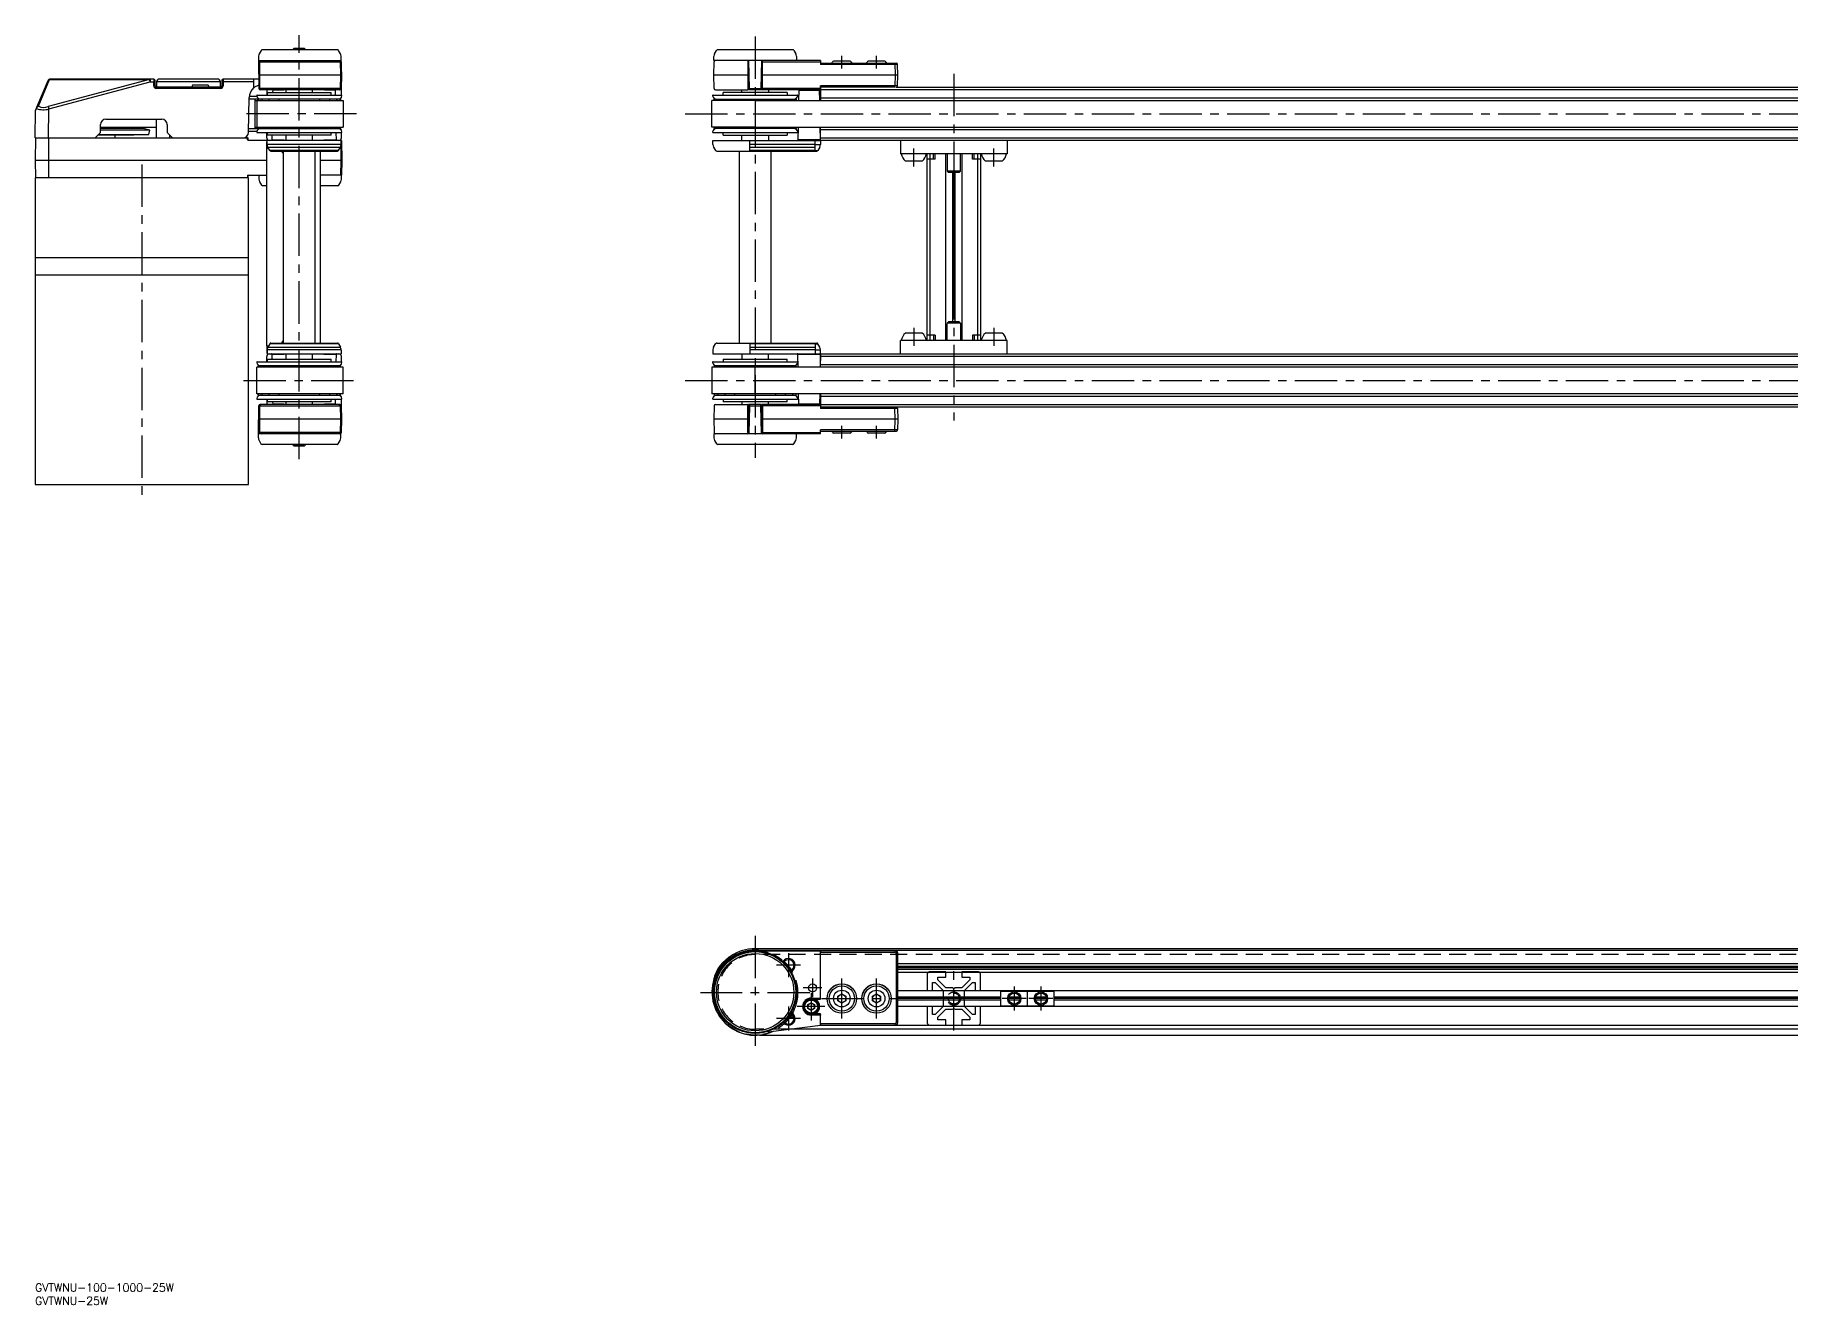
# Model space of a CAD drawing. Extents: x 0 to 1482, y -8 to 1057.
# Drawn here: x 0 to 658, y -8 to 468 of the extents above; entities that cross this region are included whole.
import ezdxf

# ---------------------------------------------------------------- set-up
doc = ezdxf.new("R2010")
doc.units = 0
doc.header["$LTSCALE"] = 0.5
for name, pattern in [('CENTER', [50.8, 31.75, -6.35, 6.35, -6.35]), ('DASHED', [19.05, 12.7, -6.35]), ('PHANTOM', [63.5, 31.75, -6.35, 6.35, -6.35, 6.35, -6.35])]:
    doc.linetypes.add(name, pattern=pattern)
for name, color, linetype in [('MSM_CENTER', 1, 'CENTER'), ('MSM_CONTINUOUS', 7, 'CONTINUOUS'), ('MSM_DASHED', 4, 'DASHED'), ('MSM_IMAGINARY', 6, 'PHANTOM'), ('MSM_NARROW', 5, 'CONTINUOUS'), ('MSM_PART_NUMBER', 7, 'CONTINUOUS')]:
    doc.layers.add(name, color=color, linetype=linetype)
doc.styles.get("Standard").update_dxf_attribs({"font": 'txt.shx', "height": 3, "bigfont": 'bigfont.shx'})

msp = doc.modelspace()

# ---------------------------------------------------------------- linework, layer by layer
at = {"layer": 'MSM_CENTER'}
for p, q in [((99.07, 309.13), (99.07, 468.13)), ((270, 467.63), (270, 309.63)), ((302.5, 455.63), (302.5, 460.38)), ((315.5, 455.63), (315.5, 460.38)), ((344.5, 453.63), (344.5, 323.63)), ((120.57, 438.63), (78.17, 438.63)), ((243.8, 438.63), (1296.2, 438.63)), ((329.5, 418.88), (329.5, 425.63)), ((359.5, 418.88), (359.5, 425.63)), ((40, 419.63), (40, 294.63)), ((329.5, 358.38), (329.5, 351.63)), ((359.5, 358.38), (359.5, 351.63)), ((78.17, 338.63), (120.57, 338.63)), ((243.8, 338.63), (1296.2, 338.63)), ((302.5, 316.88), (302.5, 321.63)), ((315.5, 316.88), (315.5, 321.63)), ((270, 130.37), (270, 87.88)), ((287, 119.37), (278, 119.37)), ((282.5, 123.87), (282.5, 114.87)), ((344.5, 94.87), (344.5, 118.87)), ((291.5, 114.37), (291.5, 107.37)), ((302.5, 99.34), (302.5, 114.4)), ((315.5, 99.34), (315.5, 114.4)), ((290.5, 109.07), (249.5, 109.07)), ((295, 110.87), (288, 110.87)), ((291, 109.07), (291, 98.67)), ((294.97, 106.87), (323.03, 106.87)), ((371.67, 106.87), (362.67, 106.87)), ((367.17, 111.37), (367.17, 102.37)), ((381.67, 106.87), (372.67, 106.87)), ((377.17, 111.37), (377.17, 102.37)), ((287, 99.37), (278, 99.37)), ((282.5, 103.87), (282.5, 94.87)), ((296.18, 103.87), (285.8, 103.87))]:
    msp.add_line(p, q, dxfattribs=at)
at = {"layer": 'MSM_CONTINUOUS'}
for p, q in [((84.78, 462.38), (84.06, 461.14)), ((113.33, 462.63), (85.21, 462.63)), ((97.07, 463.13), (96.57, 462.63)), ((101.07, 463.13), (97.07, 463.13)), ((101.57, 462.63), (101.07, 463.13)), ((114.47, 461.14), (113.76, 462.38)), ((254.79, 461.14), (255.51, 462.38)), ((284.06, 462.63), (255.94, 462.63)), ((284.49, 462.38), (285.21, 461.14)), ((83.8, 460.17), (83.77, 458.63)), ((83.77, 458.63), (83.95, 448.12)), ((83.77, 458.63), (114.77, 458.63)), ((84.05, 458.43), (84.1, 458.63)), ((84.25, 458.43), (84.05, 458.43)), ((84.2, 458.14), (84.11, 453.13)), ((84.7, 458.63), (84.2, 458.14)), ((84.25, 458.43), (84.2, 458.14)), ((84.2, 458.14), (114.54, 458.14)), ((84.25, 458.63), (84.25, 458.43)), ((114.54, 458.14), (114.04, 458.63)), ((114.49, 458.43), (114.49, 458.63)), ((114.69, 458.43), (114.49, 458.43)), ((114.49, 458.43), (114.54, 458.14)), ((114.63, 453.13), (114.54, 458.14)), ((114.59, 448.12), (114.77, 458.63)), ((114.64, 458.63), (114.69, 458.43)), ((114.77, 458.63), (114.74, 460.17)), ((114.82, 455.88), (114.87, 453.13)), ((114.87, 448.13), (114.87, 458.13)), ((254.5, 458.63), (254.53, 460.17)), ((294.48, 458.63), (254.5, 458.63)), ((254.5, 453.13), (254.59, 458.14)), ((267.26, 458.14), (267.26, 453.13)), ((267.26, 458.14), (267.5, 458.13)), ((267.5, 458.43), (267.68, 448.12)), ((267.5, 458.13), (267.5, 458.43)), ((267.5, 458.43), (267.67, 458.43)), ((267.5, 447.83), (267.5, 458.13)), ((267.5, 455.13), (267.56, 455.13)), ((267.86, 448.12), (267.67, 458.43)), ((272.33, 458.43), (272.14, 448.12)), ((272.31, 447.83), (272.5, 458.43)), ((272.33, 458.43), (272.5, 458.43)), ((272.44, 455.13), (272.5, 455.13)), ((272.5, 458.43), (272.5, 458.36)), ((272.5, 458.13), (272.5, 458.43)), ((272.5, 448.12), (272.5, 458.13)), ((272.7, 447.63), (272.7, 458.63)), ((272.7, 458.14), (294.49, 458.14)), ((285.47, 460.17), (285.5, 458.63)), ((294.48, 458.63), (294.51, 457.14)), ((294.5, 457.63), (322.98, 457.63)), ((323.43, 457.14), (294.51, 457.14)), ((305.62, 458.38), (299.38, 458.38)), ((318.63, 458.38), (312.37, 458.38)), ((322.42, 457.63), (322.5, 453.13)), ((323.5, 453.13), (323.43, 457.14)), ((4.74, 451.01), (0.56, 440.98)), ((1.25, 441.48), (5.43, 451.51)), ((42.9, 451.51), (4.95, 441.31)), ((5.19, 440.45), (43.13, 450.65)), ((5.43, 451.51), (42.9, 451.51)), ((44.46, 451.63), (5.67, 451.63)), ((43.13, 451.63), (43.13, 450.65)), ((43.13, 450.65), (44.96, 450.65)), ((44.46, 451.63), (44.46, 450.65)), ((44.49, 449.12), (44.46, 450.65)), ((44.99, 449.12), (44.49, 449.12)), ((44.99, 449.12), (44.96, 451.14)), ((69.51, 448.63), (45.49, 448.63)), ((45.49, 448.63), (45.49, 448.14)), ((69.51, 448.14), (45.49, 448.14)), ((45.54, 450.65), (45.5, 448.63)), ((69.46, 450.65), (45.54, 450.65)), ((68.46, 451.63), (46.54, 451.63)), ((58.99, 449.12), (59, 449.23)), ((59.2, 449.43), (64.8, 449.43)), ((65.01, 449.12), (65, 449.23)), ((69.5, 448.63), (69.46, 450.65)), ((69.51, 448.63), (69.51, 448.14)), ((70.04, 451.14), (70.01, 449.12)), ((70.51, 449.12), (70.01, 449.12)), ((81.98, 450.65), (70.04, 450.65)), ((70.54, 450.65), (70.51, 449.12)), ((83.89, 451.63), (70.54, 451.63)), ((70.54, 451.63), (70.54, 450.65)), ((82.02, 448.44), (81.97, 451.63)), ((83.93, 449.4), (82.02, 448.44)), ((114.63, 453.13), (84.11, 453.13)), ((84.11, 453.13), (84.2, 448.12)), ((84.12, 453.35), (84.12, 453.13)), ((114.54, 448.12), (84.2, 448.12)), ((84.2, 448.12), (84.7, 447.63)), ((114.54, 448.12), (114.04, 447.63)), ((114.54, 448.12), (114.63, 453.13)), ((114.87, 453.13), (114.77, 453.13)), ((114.87, 453.13), (114.78, 448.12)), ((254.59, 448.12), (254.5, 453.13)), ((267.5, 453.13), (254.5, 453.13)), ((267.26, 453.13), (267.26, 448.12)), ((267.26, 448.12), (267.5, 448.12)), ((267.5, 451.13), (267.63, 451.13)), ((267.68, 448.12), (272.32, 448.12)), ((267.69, 447.83), (267.68, 448.12)), ((272.37, 451.13), (272.5, 451.13)), ((323.5, 453.13), (272.5, 453.13)), ((272.5, 448.12), (272.5, 447.83)), ((294.49, 448.12), (272.7, 448.12)), ((294.48, 447.63), (294.51, 449.12)), ((322.43, 448.63), (294.5, 448.63)), ((294.5, 448.63), (294.5, 443.63)), ((323.43, 449.12), (294.51, 449.12)), ((322.5, 453.13), (322.43, 449.12)), ((322.43, 448.63), (322.43, 449.12)), ((322.71, 448.63), (1245.5, 448.63)), ((323.43, 449.12), (323.5, 453.13)), ((4.95, 441.31), (5.19, 440.45)), ((80.03, 431.59), (80.26, 444.72)), ((114.57, 444.13), (80.25, 444.13)), ((83.15, 445.13), (80.29, 445.13)), ((82.5, 433.13), (82.5, 444.13)), ((82.5, 443.63), (115.57, 443.63)), ((83.17, 443.63), (83.17, 433.63)), ((83.28, 445.63), (114.85, 445.63)), ((83.57, 443.63), (83.57, 444.13)), ((83.69, 444.13), (83.69, 443.63)), ((114.28, 447.63), (84.45, 447.63)), ((84.5, 444.13), (84.5, 444.13)), ((85.01, 444.13), (85.01, 443.63)), ((86.87, 447.63), (86.87, 445.63)), ((87.07, 446.63), (87.07, 445.63)), ((87.07, 446.63), (111.07, 446.63)), ((87.65, 444.13), (87.65, 443.63)), ((89.18, 446.63), (89.2, 447.43)), ((93.24, 447.43), (89.2, 447.43)), ((91.34, 444.13), (91.34, 443.63)), ((92.21, 447.43), (92.21, 447.63)), ((94.07, 447.63), (94.07, 446.63)), ((104.07, 446.63), (104.07, 447.63)), ((106.8, 443.63), (106.8, 444.13)), ((112.54, 447.43), (108.5, 447.43)), ((109.53, 447.63), (109.53, 447.43)), ((110.49, 443.63), (110.49, 444.13)), ((111.07, 445.63), (111.07, 446.63)), ((112.54, 447.43), (112.57, 445.63)), ((113.13, 443.63), (113.13, 444.13)), ((114.44, 443.63), (114.44, 444.13)), ((114.57, 444.13), (114.57, 443.63)), ((114.69, 444.63), (114.87, 444.63)), ((114.87, 445.63), (114.87, 447.63)), ((114.87, 444.63), (114.87, 444.88)), ((115.57, 443.63), (115.57, 433.63)), ((253.8, 433.63), (253.8, 443.63)), ((270, 443.63), (253.8, 443.63)), ((254.22, 445.63), (285.78, 445.63)), ((254.62, 443.63), (254.62, 444.13)), ((254.62, 444.13), (255.91, 444.13)), ((255.09, 447.63), (267.3, 447.63)), ((255.94, 443.63), (255.94, 444.13)), ((255.94, 444.13), (285.38, 444.13)), ((258, 445.63), (258, 446.63)), ((282, 446.63), (258, 446.63)), ((258.58, 443.63), (258.58, 444.13)), ((262.27, 443.63), (262.27, 444.13)), ((265, 446.63), (265, 447.63)), ((272.11, 447.63), (267.89, 447.63)), ((270, 443.63), (270, 433.63)), ((270, 443.63), (1286.2, 443.63)), ((294.48, 447.63), (272.7, 447.63)), ((275, 447.63), (275, 446.63)), ((277.73, 444.13), (277.73, 443.63)), ((281.42, 444.13), (281.42, 443.63)), ((282, 446.63), (282, 445.63)), ((284.06, 444.13), (284.06, 443.63)), ((285.38, 444.13), (285.38, 443.63)), ((286.33, 447.43), (286.26, 443.63)), ((286.33, 447.43), (294.17, 447.43)), ((294.24, 443.63), (294.17, 447.43)), ((1245.5, 447.63), (294.5, 447.63)), ((294.5, 444.63), (1245.5, 444.63)), ((0, 429.63), (0.18, 439.88)), ((0.56, 440.62), (0.18, 439.88)), ((0.18, 439.88), (0.26, 440.24)), ((0.56, 440.98), (0.26, 440.24)), ((0.56, 440.98), (0.56, 440.62)), ((5, 429.63), (5.19, 440.45)), ((24.5, 431.63), (24.5, 434.63)), ((26.5, 436.63), (47.5, 436.63)), ((45.33, 436.63), (45.45, 429.63)), ((49.5, 434.63), (49.5, 431.63)), ((0.15, 429.63), (0, 421.13)), ((0, 429.63), (79.65, 429.63)), ((5, 429.63), (5, 414.63)), ((22.5, 429.63), (24.5, 431.63)), ((37, 430.63), (23.5, 430.63)), ((23.78, 430.91), (42.59, 430.91)), ((24.5, 433.63), (45.38, 433.63)), ((40.5, 433.13), (24.5, 433.13)), ((43, 432.46), (24.5, 432.46)), ((30, 429.63), (30, 430.63)), ((32.73, 433.13), (32.73, 433.63)), ((36.42, 433.13), (36.42, 433.63)), ((37, 430.63), (37, 430.91)), ((39.06, 433.13), (39.06, 433.63)), ((40.38, 433.13), (40.38, 433.63)), ((43, 432.46), (40.5, 433.13)), ((42.59, 430.91), (43, 432.46)), ((49.5, 431.63), (51.5, 429.63)), ((50.55, 429.63), (50.57, 430.56)), ((79.65, 428.83), (79.65, 429.63)), ((80, 428.63), (79.65, 428.83)), ((79.65, 428.83), (79.85, 428.83)), ((79.85, 428.83), (79.85, 429.43)), ((79.85, 428.83), (80.05, 428.63)), ((114.87, 428.63), (80, 428.63)), ((80.04, 432.13), (83.15, 432.13)), ((80.06, 433.13), (114.57, 433.13)), ((82.5, 433.63), (115.57, 433.63)), ((83.28, 431.63), (114.85, 431.63)), ((83.57, 433.13), (83.57, 433.63)), ((83.69, 433.63), (83.69, 433.13)), ((84.5, 433.13), (84.5, 433.13)), ((85.01, 433.63), (85.01, 433.13)), ((86.87, 429.63), (86.87, 431.63)), ((86.87, 425.63), (86.91, 428.14)), ((87, 427.08), (86.97, 428.63)), ((87.07, 431.63), (87.07, 430.63)), ((111.07, 430.63), (87.07, 430.63)), ((87.65, 433.63), (87.65, 433.13)), ((88.87, 428.83), (88.9, 430.63)), ((88.87, 428.83), (93.44, 428.83)), ((89.37, 428.63), (89.37, 428.83)), ((91.34, 433.63), (91.34, 433.13)), ((92.21, 428.63), (92.21, 428.83)), ((94.07, 430.63), (94.07, 428.63)), ((104.07, 428.63), (104.07, 430.63)), ((106.8, 433.13), (106.8, 433.63)), ((108.29, 428.83), (112.87, 428.83)), ((109.53, 428.63), (109.53, 428.83)), ((110.49, 433.13), (110.49, 433.63)), ((111.07, 430.63), (111.07, 431.63)), ((112.37, 428.63), (112.37, 428.83)), ((112.82, 431.63), (112.87, 428.83)), ((113.13, 433.13), (113.13, 433.63)), ((114.44, 433.13), (114.44, 433.63)), ((114.57, 433.63), (114.57, 433.13)), ((114.62, 428.63), (114.62, 428.63)), ((114.87, 432.63), (114.69, 432.63)), ((114.74, 427.08), (114.77, 428.63)), ((114.87, 432.38), (114.87, 432.63)), ((114.87, 429.63), (114.87, 431.63)), ((114.87, 428.63), (115, 421.13)), ((270, 433.63), (253.8, 433.63)), ((254.13, 427.07), (254.1, 428.63)), ((254.1, 428.63), (294.5, 428.63)), ((254.22, 431.63), (285.78, 431.63)), ((254.62, 433.13), (254.62, 433.63)), ((255.91, 433.13), (254.62, 433.13)), ((255.94, 433.13), (255.94, 433.63)), ((262.23, 433.13), (255.94, 433.13)), ((258, 430.63), (258, 431.63)), ((258, 430.63), (282, 430.63)), ((258.58, 433.13), (258.58, 433.63)), ((262.27, 433.13), (262.27, 433.63)), ((285.38, 433.13), (262.27, 433.13)), ((265, 428.63), (265, 430.63)), ((268, 424.63), (268, 428.63)), ((270, 433.63), (1286.2, 433.63)), ((275, 430.63), (275, 428.63)), ((277.73, 433.63), (277.73, 433.13)), ((281.42, 433.63), (281.42, 433.13)), ((282, 431.63), (282, 430.63)), ((284.06, 433.63), (284.06, 433.13)), ((285.38, 433.63), (285.38, 433.13)), ((286.09, 433.63), (286, 428.83)), ((294.5, 428.83), (286, 428.83)), ((286.5, 428.63), (286.5, 428.83)), ((292.47, 427.08), (292.5, 428.63)), ((294, 428.83), (294, 428.63)), ((294.5, 428.83), (294.41, 433.63)), ((294.5, 428.63), (294.47, 427.08)), ((294.5, 428.63), (294.5, 433.63)), ((1245.5, 432.63), (294.5, 432.63)), ((294.5, 429.63), (1245.5, 429.63)), ((1245.5, 428.63), (294.5, 428.63)), ((294.5, 428.63), (294.5, 428.63)), ((294.5, 428.63), (294.5, 428.63)), ((324.5, 428.63), (324.5, 423.63)), ((364.5, 428.63), (364.5, 423.63)), ((86.87, 351.63), (86.87, 425.63)), ((87.54, 425.63), (86.87, 425.63)), ((114.74, 427.08), (87, 427.08)), ((87.97, 424.88), (87.26, 426.11)), ((87.26, 426.11), (114.47, 426.11)), ((113.76, 424.88), (87.97, 424.88)), ((88.41, 424.63), (113.33, 424.63)), ((93.07, 424.63), (93.07, 352.63)), ((105.07, 352.63), (105.07, 424.63)), ((106.87, 424.63), (106.87, 352.63)), ((113.76, 424.88), (114.47, 426.11)), ((114.9, 415.63), (114.72, 426.14)), ((254.4, 426.11), (255.11, 424.87)), ((255.59, 424.63), (293.06, 424.63)), ((264, 424.63), (264, 352.63)), ((292.47, 427.08), (268, 427.08)), ((268, 426.11), (292.46, 426.11)), ((292.46, 424.88), (268, 424.88)), ((276, 352.63), (276, 424.63)), ((292.46, 426.11), (292.47, 427.08)), ((292.46, 424.63), (292.46, 426.11)), ((292.46, 424.88), (293.4, 424.87)), ((292.47, 427.08), (294.47, 427.08)), ((293.41, 424.78), (293.43, 424.84)), ((294.21, 426.11), (293.49, 424.88)), ((364.5, 423.63), (324.5, 423.63)), ((334.5, 353.63), (334.5, 423.63)), ((335.5, 423.63), (335.5, 353.63)), ((341.5, 353.63), (341.5, 423.63)), ((347.5, 423.63), (347.5, 353.63)), ((353.5, 353.63), (353.5, 423.63)), ((354.5, 423.63), (354.5, 353.63)), ((86.87, 421.13), (0, 421.13)), ((0, 421.13), (0.11, 414.63)), ((79.69, 415.43), (79.65, 414.63)), ((79.69, 415.43), (80.03, 415.63)), ((79.89, 415.44), (79.69, 415.43)), ((79.86, 414.82), (79.89, 415.44)), ((80.09, 415.63), (79.89, 415.44)), ((80.03, 415.63), (86.87, 415.63)), ((83.9, 415.63), (83.93, 414.08)), ((115, 421.13), (106.87, 421.13)), ((114.9, 415.63), (106.87, 415.63)), ((114.66, 415.63), (114.76, 421.13)), ((114.87, 414.08), (114.9, 415.63)), ((115, 421.13), (114.9, 415.63)), ((332.63, 420.88), (326.38, 420.88)), ((343.98, 416.63), (343.98, 360.63)), ((344.5, 361.63), (344.5, 415.63)), ((345.02, 360.63), (345.02, 416.63)), ((362.63, 420.88), (356.38, 420.88)), ((0, 414.63), (0, 299.63)), ((80, 414.63), (0, 414.63)), ((80, 299.63), (80, 414.63)), ((84.19, 413.12), (84.91, 411.88)), ((86.87, 411.63), (85.34, 411.63)), ((113.46, 411.63), (106.87, 411.63)), ((113.89, 411.88), (114.61, 413.12)), ((80, 384.63), (0, 384.63)), ((80, 378.13), (0, 378.13)), ((332.63, 356.38), (326.38, 356.38)), ((362.63, 356.38), (356.38, 356.38)), ((86.87, 351.63), (86.91, 349.12)), ((86.87, 351.63), (87.54, 351.63)), ((87, 350.18), (86.97, 348.63)), ((114.74, 350.18), (87, 350.18)), ((87.97, 352.38), (87.26, 351.15)), ((87.26, 351.15), (114.47, 351.15)), ((113.76, 352.38), (87.97, 352.38)), ((88.41, 352.63), (113.33, 352.63)), ((113.76, 352.38), (114.47, 351.15)), ((114.74, 350.18), (114.77, 348.63)), ((254.13, 350.19), (254.1, 348.63)), ((254.4, 351.15), (255.11, 352.39)), ((255.59, 352.63), (293.06, 352.63)), ((268, 352.63), (268, 348.63)), ((292.46, 352.38), (268, 352.38)), ((268, 351.15), (292.46, 351.15)), ((292.47, 350.18), (268, 350.18)), ((292.46, 352.63), (292.46, 351.15)), ((292.46, 352.38), (293.4, 352.39)), ((292.46, 351.15), (292.47, 350.18)), ((292.47, 350.18), (292.5, 348.63)), ((292.47, 350.18), (294.47, 350.18)), ((293.41, 352.48), (293.43, 352.42)), ((294.21, 351.15), (293.49, 352.38)), ((294.5, 348.63), (294.47, 350.18)), ((364.5, 353.63), (324.5, 353.63)), ((324.5, 348.63), (324.5, 353.63)), ((364.5, 348.63), (364.5, 353.63)), ((83.17, 333.63), (83.17, 343.63)), ((115.57, 343.63), (83.17, 343.63)), ((83.28, 345.63), (114.85, 345.63)), ((83.57, 344.13), (83.57, 343.63)), ((114.57, 344.13), (83.57, 344.13)), ((83.69, 344.13), (83.69, 343.63)), ((85.01, 344.13), (85.01, 343.63)), ((86.87, 345.63), (86.87, 347.63)), ((86.97, 348.63), (114.77, 348.63)), ((87.07, 346.63), (87.07, 345.63)), ((87.07, 346.63), (111.07, 346.63)), ((87.65, 344.13), (87.65, 343.63)), ((93.44, 348.43), (88.87, 348.43)), ((88.9, 346.63), (88.87, 348.43)), ((89.37, 348.63), (89.37, 348.43)), ((91.34, 344.13), (91.34, 343.63)), ((92.21, 348.63), (92.21, 348.43)), ((94.07, 348.63), (94.07, 346.63)), ((104.07, 346.63), (104.07, 348.63)), ((106.8, 343.63), (106.8, 344.13)), ((112.87, 348.43), (108.29, 348.43)), ((109.53, 348.63), (109.53, 348.43)), ((110.49, 343.63), (110.49, 344.13)), ((111.07, 345.63), (111.07, 346.63)), ((112.37, 348.63), (112.37, 348.43)), ((112.87, 348.43), (112.82, 345.63)), ((113.13, 343.63), (113.13, 344.13)), ((114.44, 343.63), (114.44, 344.13)), ((114.57, 343.63), (114.57, 344.13)), ((114.69, 344.63), (114.87, 344.63)), ((114.87, 345.63), (114.87, 347.63)), ((114.87, 344.63), (114.87, 344.88)), ((115.57, 333.63), (115.57, 343.63)), ((253.8, 343.63), (253.8, 333.63)), ((1286.2, 343.63), (253.8, 343.63)), ((254.1, 348.63), (294.5, 348.63)), ((254.22, 345.63), (285.78, 345.63)), ((254.62, 344.13), (254.62, 343.63)), ((255.91, 344.13), (254.62, 344.13)), ((255.94, 344.13), (255.94, 343.63)), ((262.23, 344.13), (255.94, 344.13)), ((258, 346.63), (258, 345.63)), ((258, 346.63), (282, 346.63)), ((258.58, 344.13), (258.58, 343.63)), ((262.27, 344.13), (262.27, 343.63)), ((285.38, 344.13), (262.27, 344.13)), ((265, 348.63), (265, 346.63)), ((270, 333.63), (270, 343.63)), ((275, 346.63), (275, 348.63)), ((277.73, 343.63), (277.73, 344.13)), ((281.42, 343.63), (281.42, 344.13)), ((282, 345.63), (282, 346.63)), ((284.06, 343.63), (284.06, 344.13)), ((285.38, 343.63), (285.38, 344.13)), ((294.5, 348.43), (286, 348.43)), ((286.09, 343.63), (286, 348.43)), ((286.5, 348.63), (286.5, 348.43)), ((294, 348.43), (294, 348.63)), ((294.5, 348.43), (294.41, 343.63)), ((294.5, 348.63), (294.5, 348.62)), ((294.5, 348.63), (294.5, 348.62)), ((294.5, 348.63), (1245.5, 348.63)), ((294.5, 343.63), (294.5, 348.63)), ((1245.5, 347.63), (294.5, 347.63)), ((294.5, 344.63), (1245.5, 344.63)), ((115.57, 333.63), (83.17, 333.63)), ((83.28, 331.63), (114.85, 331.63)), ((83.57, 333.63), (83.57, 333.13)), ((83.57, 333.13), (114.57, 333.13)), ((83.69, 333.63), (83.69, 333.13)), ((114.28, 329.63), (84.35, 329.63)), ((85.01, 333.63), (85.01, 333.13)), ((86.87, 331.63), (86.87, 329.63)), ((87.07, 331.63), (87.07, 330.63)), ((111.07, 330.63), (87.07, 330.63)), ((87.65, 333.63), (87.65, 333.13)), ((89.2, 329.83), (89.18, 330.63)), ((89.2, 329.83), (93.24, 329.83)), ((91.34, 333.63), (91.34, 333.13)), ((92.21, 329.63), (92.21, 329.83)), ((94.07, 330.63), (94.07, 329.63)), ((104.07, 329.63), (104.07, 330.63)), ((106.8, 333.13), (106.8, 333.63)), ((108.5, 329.83), (112.54, 329.83)), ((109.53, 329.83), (109.53, 329.63)), ((110.49, 333.13), (110.49, 333.63)), ((111.07, 330.63), (111.07, 331.63)), ((112.57, 331.63), (112.54, 329.83)), ((113.13, 333.13), (113.13, 333.63)), ((114.44, 333.13), (114.44, 333.63)), ((114.57, 333.13), (114.57, 333.63)), ((114.87, 332.63), (114.69, 332.63)), ((114.87, 332.38), (114.87, 332.63)), ((114.87, 329.63), (114.87, 331.63)), ((1286.2, 333.63), (253.8, 333.63)), ((254.22, 331.63), (285.78, 331.63)), ((254.62, 333.63), (254.62, 333.13)), ((254.62, 333.13), (255.91, 333.13)), ((255.09, 329.63), (267.3, 329.63)), ((255.94, 333.63), (255.94, 333.13)), ((255.94, 333.13), (285.38, 333.13)), ((258, 331.63), (258, 330.63)), ((282, 330.63), (258, 330.63)), ((258.58, 333.63), (258.58, 333.13)), ((262.27, 333.63), (262.27, 333.13)), ((265, 330.63), (265, 329.63)), ((267.5, 329.43), (267.5, 319.12)), ((267.69, 329.43), (267.68, 329.14)), ((272.11, 329.63), (267.89, 329.63)), ((272.31, 329.43), (272.5, 318.83)), ((272.5, 329.13), (272.5, 329.43)), ((272.7, 329.63), (272.7, 318.63)), ((294.48, 329.63), (272.7, 329.63)), ((275, 329.63), (275, 330.63)), ((277.73, 333.13), (277.73, 333.63)), ((281.42, 333.13), (281.42, 333.63)), ((282, 330.63), (282, 331.63)), ((284.06, 333.13), (284.06, 333.63)), ((285.38, 333.13), (285.38, 333.63)), ((286.33, 329.83), (286.26, 333.63)), ((286.33, 329.83), (294.17, 329.83)), ((294.24, 333.63), (294.17, 329.83)), ((294.48, 329.63), (294.51, 328.14)), ((294.5, 333.63), (294.5, 328.63)), ((1245.5, 332.63), (294.5, 332.63)), ((294.5, 329.63), (1245.5, 329.63)), ((83.85, 329.14), (83.67, 318.63)), ((83.75, 318.83), (83.9, 329.14)), ((84.1, 329.14), (83.9, 329.14)), ((84.1, 329.14), (83.95, 318.83)), ((84.2, 329.14), (84.11, 324.13)), ((114.63, 324.13), (84.11, 324.13)), ((84.11, 324.13), (84.2, 319.12)), ((84.12, 324.13), (84.21, 329.14)), ((84.21, 319.12), (84.12, 324.13)), ((84.2, 329.14), (114.54, 329.14)), ((114.53, 329.14), (114.62, 324.13)), ((114.63, 324.13), (114.54, 329.14)), ((114.54, 319.12), (114.63, 324.13)), ((114.78, 329.14), (114.58, 329.13)), ((114.58, 329.13), (114.67, 324.13)), ((114.67, 324.13), (114.58, 319.12)), ((114.87, 324.13), (114.67, 324.13)), ((114.78, 329.14), (114.87, 324.13)), ((114.87, 324.13), (114.78, 319.12)), ((114.87, 319.13), (114.87, 329.13)), ((254.59, 329.14), (254.5, 324.13)), ((254.5, 324.13), (254.59, 319.12)), ((267.5, 324.13), (254.5, 324.13)), ((267.26, 324.13), (267.26, 329.14)), ((267.26, 329.14), (267.5, 329.13)), ((267.26, 319.12), (267.26, 324.13)), ((267.5, 318.83), (267.68, 329.14)), ((267.5, 326.13), (267.63, 326.13)), ((267.86, 329.14), (267.67, 318.83)), ((267.68, 329.14), (272.32, 329.14)), ((272.33, 318.83), (272.14, 329.14)), ((272.37, 326.13), (272.5, 326.13)), ((272.5, 329.13), (272.5, 319.12)), ((323.5, 324.13), (272.5, 324.13)), ((294.49, 329.14), (272.7, 329.14)), ((1245.5, 328.63), (294.5, 328.63)), ((323.43, 328.14), (294.51, 328.14)), ((322.42, 319.63), (322.5, 324.13)), ((322.43, 328.63), (322.43, 328.14)), ((322.5, 324.13), (322.43, 328.14)), ((323.43, 328.14), (323.5, 324.13)), ((323.5, 324.13), (323.43, 320.12)), ((83.67, 318.63), (83.7, 317.08)), ((114.57, 318.63), (83.67, 318.63)), ((83.95, 318.83), (83.75, 318.83)), ((83.95, 318.83), (83.95, 318.63)), ((83.96, 316.12), (84.68, 314.88)), ((114.54, 319.12), (84.2, 319.12)), ((113.66, 314.88), (114.37, 316.12)), ((114.78, 319.12), (114.54, 319.12)), ((114.67, 318.77), (114.62, 321.38)), ((114.64, 317.08), (114.67, 318.63)), ((114.67, 318.63), (114.67, 318.7)), ((254.5, 318.63), (254.53, 317.08)), ((294.48, 318.63), (254.5, 318.63)), ((254.79, 316.12), (255.51, 314.88)), ((267.26, 319.12), (267.5, 319.12)), ((267.5, 322.13), (267.56, 322.13)), ((267.5, 319.12), (267.5, 318.83)), ((267.5, 318.83), (267.67, 318.83)), ((272.33, 318.83), (272.5, 318.83)), ((272.44, 322.13), (272.5, 322.13)), ((272.5, 319.12), (272.5, 318.83)), ((272.5, 318.83), (272.5, 318.9)), ((272.7, 319.12), (294.49, 319.12)), ((284.49, 314.88), (285.21, 316.12)), ((285.47, 317.08), (285.5, 318.63)), ((294.48, 318.63), (294.51, 320.12)), ((294.5, 319.63), (322.98, 319.63)), ((323.43, 320.12), (294.51, 320.12)), ((305.62, 318.88), (299.38, 318.88)), ((318.63, 318.88), (312.37, 318.88)), ((113.23, 314.63), (85.11, 314.63)), ((96.57, 314.63), (97.07, 314.13)), ((96.57, 314.63), (100.81, 314.63)), ((97.07, 314.13), (101.07, 314.13)), ((101.07, 314.13), (101.57, 314.63)), ((284.06, 314.63), (255.94, 314.63)), ((0, 299.63), (80, 299.63)), ((1270, 125.57), (270, 125.57)), ((267.26, 124.54), (267.26, 124.63)), ((267.26, 124.54), (267.27, 124.53)), ((272.5, 124.58), (272.5, 124.57)), ((272.7, 124.87), (272.7, 124.78)), ((1217.5, 124.87), (272.7, 124.87)), ((272.7, 124.78), (294.49, 124.78)), ((294.49, 124.78), (294.48, 124.28)), ((294.48, 107.07), (294.48, 124.28)), ((294.49, 124.78), (294.51, 124.8)), ((294.5, 124.3), (294.51, 124.8)), ((294.5, 106.66), (294.5, 124.3)), ((294.5, 124.3), (322.43, 124.3)), ((322.43, 124.8), (294.51, 124.8)), ((322.43, 124.8), (322.5, 124.87)), ((322.43, 124.8), (322.43, 124.3)), ((322.93, 123.8), (322.93, 97.94)), ((322.93, 123.8), (323.43, 123.8)), ((323.5, 123.87), (323.43, 123.8)), ((323.43, 97.94), (323.43, 123.8)), ((323.5, 97.87), (323.5, 123.87)), ((323.5, 120.07), (1216.5, 120.07)), ((1144.57, 118.89), (323.5, 118.89)), ((1144.27, 118.37), (323.5, 118.37)), ((323.5, 117.85), (1144.57, 117.85)), ((1216.5, 116.67), (323.5, 116.67)), ((291, 107.07), (294.48, 107.07)), ((291, 106.85), (291, 107.07)), ((291, 106.87), (294.49, 106.87)), ((292.53, 106.86), (291, 106.85)), ((292.53, 106.66), (291.74, 106.75)), ((292.53, 106.86), (294.5, 106.86)), ((292.53, 106.86), (292.53, 106.66)), ((292.53, 106.66), (294.5, 106.66)), ((294.48, 107.07), (294.49, 106.87)), ((294.5, 106.86), (294.49, 106.87)), ((294.5, 106.86), (294.5, 106.66)), ((301, 107.74), (302.5, 108.6)), ((301, 106), (301, 107.74)), ((302.5, 105.14), (301, 106)), ((302.5, 108.6), (304, 107.74)), ((304, 106), (302.5, 105.14)), ((304, 107.74), (304, 106)), ((314, 107.74), (315.5, 108.6)), ((314, 106), (314, 107.74)), ((315.5, 105.14), (314, 106)), ((315.5, 108.6), (317, 107.74)), ((317, 106), (315.5, 105.14)), ((317, 107.74), (317, 106)), ((323.5, 109.87), (1216.5, 109.87)), ((362.17, 107.39), (323.5, 107.39)), ((362.17, 106.87), (323.5, 106.87)), ((323.5, 106.35), (362.17, 106.35)), ((362.17, 103.87), (362.17, 109.87)), ((382.17, 109.77), (362.17, 109.77)), ((382.17, 109.57), (362.17, 109.57)), ((369.24, 106.87), (365.1, 106.87)), ((369.17, 107.39), (365.17, 107.39)), ((365.17, 106.35), (369.17, 106.35)), ((372.17, 103.87), (372.17, 109.87)), ((379.24, 106.87), (375.1, 106.87)), ((379.17, 107.39), (375.17, 107.39)), ((375.17, 106.35), (379.17, 106.35)), ((382.17, 103.87), (382.17, 109.87)), ((1151.94, 107.39), (382.17, 107.39)), ((1151.94, 106.87), (382.17, 106.87)), ((382.17, 106.35), (1151.94, 106.35)), ((284.51, 99.87), (283.07, 99.87)), ((283.07, 99.86), (284.51, 99.86)), ((289.75, 104.59), (291, 105.31)), ((289.75, 103.15), (289.75, 104.59)), ((291, 102.43), (289.75, 103.15)), ((291, 105.31), (292.25, 104.59)), ((292.25, 103.15), (291, 102.43)), ((291, 100.67), (291, 100.89)), ((291, 100.89), (292.53, 100.88)), ((291, 100.89), (291, 100.89)), ((294.49, 100.87), (291, 100.87)), ((294.48, 100.67), (291, 100.67)), ((291.74, 100.98), (292.53, 101.08)), ((292.25, 104.59), (292.25, 103.15)), ((294.5, 101.08), (292.53, 101.08)), ((292.53, 101.08), (292.53, 100.88)), ((294.5, 100.88), (292.53, 100.88)), ((294.49, 100.87), (294.48, 100.67)), ((294.48, 97.46), (294.48, 100.67)), ((294.49, 100.87), (294.5, 100.88)), ((294.5, 97.44), (294.5, 101.08)), ((294.5, 100.88), (294.5, 101.08)), ((1216.5, 103.87), (323.5, 103.87)), ((362.17, 104.17), (382.17, 104.17)), ((362.17, 103.97), (382.17, 103.97)), ((271.64, 93.17), (1268.36, 93.17)), ((274.92, 94.37), (294.5, 96.87)), ((1261.77, 95.37), (282.74, 95.37)), ((294.49, 96.96), (294.48, 97.46)), ((294.51, 96.94), (294.49, 96.96)), ((322.43, 97.44), (294.5, 97.44)), ((294.5, 97.44), (294.51, 96.94)), ((294.5, 96.94), (294.5, 96.87)), ((294.5, 96.94), (322.43, 96.94)), ((294.51, 96.94), (294.5, 96.94)), ((294.5, 96.87), (1217.5, 96.87)), ((322.43, 97.44), (322.43, 96.94)), ((322.5, 96.87), (322.43, 96.94)), ((322.93, 97.94), (323.43, 97.94)), ((323.43, 97.94), (323.5, 97.87))]:
    msp.add_line(p, q, dxfattribs=at)
for centre, radius in [((270, 109.27), 15.5), ((270, 109.27), 15.47), ((270, 109.27), 15.21), ((270, 109.27), 14.49), ((291.5, 110.87), 1.5), ((302.5, 106.87), 5.53), ((302.5, 106.87), 5.5), ((315.5, 106.87), 5.53), ((315.5, 106.87), 5.5), ((291, 103.87), 2.93), ((291, 103.87), 2.75), ((291, 103.87), 2.45), ((302.5, 106.87), 4.75), ((302.5, 106.87), 3.12), ((302.5, 106.87), 1.5), ((315.5, 106.87), 4.75), ((315.5, 106.87), 3.12), ((315.5, 106.87), 1.5), ((367.17, 106.87), 2.07), ((377.17, 106.87), 2.07), ((291, 103.87), 1.25)]:
    msp.add_circle(centre, radius, dxfattribs=at)
for centre, radius, start, end in [((85.8, 460.14), 2, 150, 179), ((85.21, 462.13), 0.5, 90, 150), ((113.33, 462.13), 0.5, 30, 90), ((112.74, 460.14), 2, 1, 30), ((256.53, 460.14), 2, 150, 179), ((255.94, 462.13), 0.5, 90, 150), ((284.06, 462.13), 0.5, 30, 90), ((283.47, 460.14), 2, 1, 30), ((255.09, 458.13), 0.5, 90, 179), ((268.99, 458.26), 1.73, 167.66012, 184.07503), ((267.28, 458.13), 0.498, 37.17928, 87.30317), ((267.3, 458.43), 0.199, 0.92764, 89.28106), ((272.73, 458.12), 0.513, 97.2136, 142.45874), ((272.7, 458.43), 0.2, 89.99537, 179.00333), ((272.65, 455.27), 2.86, 88.99804, 92.99955), ((302.41, 454.73), 4.75, 129.77311, 142.36066), ((302.59, 454.73), 4.75, 37.63934, 50.22689), ((315.41, 454.73), 4.75, 129.77311, 142.36066), ((315.59, 454.73), 4.75, 37.63934, 50.22689), ((322.93, 457.13), 0.497, 0.42649, 84.94611), ((5.67, 450.63), 1, 90, 157.38014), ((5.52, 450.67), 0.849, 95.88362, 155.90233), ((5.68, 451.3), 0.328, 92.93541, 140.19324), ((43.15, 451.3), 0.328, 92.9343, 140.19508), ((-65.77, 421.48), 112.74, 14.99097, 15.4465), ((44.46, 451.13), 0.5, 1.00065, 89.99935), ((45.49, 449.14), 1, 181.00013, 269.99988), ((45.49, 449.13), 0.5, 181.00829, 269.99129), ((46.54, 450.63), 1, 90, 179), ((58.49, 449.13), 0.5, 270, 359), ((59.2, 449.23), 0.2, 90, 179), ((64.8, 449.23), 0.2, 1, 90), ((65.51, 449.13), 0.5, 181, 270), ((68.46, 450.63), 1, 1, 90), ((69.51, 449.13), 0.5, 270.00894, 358.99149), ((69.51, 449.14), 1, 270.00033, 358.99987), ((70.54, 451.13), 0.5, 90.00108, 178.99935), ((85.26, 444.63), 5, 130.40615, 179), ((84.45, 448.13), 0.5, 181, 270), ((114.09, 448.13), 0.5, 270, 359), ((114.28, 448.13), 0.5, 270, 359), ((113.87, 447.63), 1, 0, 24.96789), ((114.37, 449.13), 0.5, 328.34224, 0), ((114.37, 448.13), 0.5, 335.70481, 0), ((255.09, 448.13), 0.5, 181, 270), ((268.99, 448), 1.72, 175.92371, 192.34119), ((267.3, 447.83), 0.2, 270.00419, 359.99475), ((267.89, 447.83), 0.2, 181.01315, 269.98814), ((270.04, 448.02), 2.18, 177.38462, 190.33378), ((269.97, 448.02), 2.18, 349.65864, 2.6195), ((272.11, 447.83), 0.2, 269.99723, 359.00147), ((272.65, 450.99), 2.87, 267.00573, 270.99454), ((272.7, 447.83), 0.2, 180, 270), ((322.93, 449.12), 0.497, 264.4124, 359.55615), ((1.34, 440.63), 0.849, 95.88387, 155.90109), ((1.66, 440.44), 1.11, 111.49184, 170.92245), ((3.28, 445.48), 4.49, 243.04325, 291.82076), ((83.28, 445.43), 0.2, 90, 188.84988), ((84.57, 445.63), 1.5, 188.84988, 270), ((93.07, 447.46), 0.174, 350.43347, 73.94599), ((108.68, 447.46), 0.183, 108.47961, 187.14092), ((113.57, 445.63), 1.5, 270, 351.15012), ((114.85, 445.43), 0.2, 351.15012, 90), ((254.22, 445.43), 0.2, 90, 188.84988), ((255.5, 445.63), 1.5, 188.84988, 270), ((284.5, 445.63), 1.5, 270, 351.15012), ((285.78, 445.43), 0.2, 351.15012, 90), ((286.53, 447.43), 0.2, 89.99723, 179.00147), ((287.21, 447.43), 0.711, 163.81052, 179.86055), ((293.29, 447.43), 0.711, 0.13945, 16.18948), ((293.97, 447.43), 0.2, 0.99853, 90.00277), ((3.12, 447.08), 6.95, 248.41679, 287.34339), ((26.5, 434.63), 2, 90, 180), ((47.5, 434.63), 2, 0, 90), ((78.03, 431.63), 2, 270, 359), ((79.65, 429.43), 0.2, 0, 90), ((83.28, 431.83), 0.2, 171.15012, 270), ((84.57, 431.63), 1.5, 90, 171.15012), ((87.87, 429.63), 1, 180, 270), ((87.41, 428.13), 0.5, 151.44006, 179), ((88.67, 428.83), 0.2, 270, 359), ((113.07, 428.83), 0.2, 181, 270), ((113.57, 431.63), 1.5, 8.84988, 90), ((113.87, 429.63), 1, 270, 0), ((114.85, 431.83), 0.2, 270, 8.84988), ((255.5, 431.63), 1.5, 90, 171.15012), ((254.22, 431.83), 0.2, 171.15012, 270), ((284.5, 431.63), 1.5, 8.84988, 90), ((285.78, 431.83), 0.2, 270, 8.84988), ((285.8, 428.83), 0.2, 270, 359), ((89.02, 427.12), 2.02, 181.16962, 209.83055), ((88.41, 425.13), 0.496, 209.70856, 270.29136), ((96.78, 426.53), 4.75, 203.65692, 218.56932), ((113.33, 425.13), 0.496, 269.70864, 330.29144), ((112.73, 427.11), 2.01, 330.07658, 358.92335), ((114.22, 426.13), 0.5, 1, 36.12235), ((256.15, 427.12), 2.02, 181.40905, 209.88919), ((255.57, 425.19), 0.563, 213.71691, 272.04391), ((293.06, 425.13), 0.5, 270.02073, 329.97935), ((293.4, 424.84), 0.032, 353.76225, 86.87019), ((291.28, 427.44), 3.21, 335.52648, 353.47049), ((329.41, 424.53), 4.75, 190.93157, 230.22689), ((329.59, 424.53), 4.75, 309.77311, 349.06843), ((359.41, 424.53), 4.75, 190.93157, 230.22689), ((359.59, 424.53), 4.75, 309.77311, 349.06843), ((79.66, 414.83), 0.2, 270, 357.5), ((85.93, 414.12), 2, 181, 210), ((85.34, 412.13), 0.5, 210, 270), ((113.46, 412.13), 0.5, 270, 330), ((112.87, 414.12), 2, 330, 359), ((329.41, 352.73), 4.75, 129.77311, 169.06843), ((329.59, 352.73), 4.75, 10.93157, 50.22689), ((359.41, 352.73), 4.75, 129.77311, 169.06843), ((359.59, 352.73), 4.75, 10.93157, 50.22689), ((87.41, 349.13), 0.5, 181, 208.55994), ((89.01, 350.15), 2.01, 150.07643, 178.9234), ((88.41, 352.13), 0.496, 89.70864, 150.29144), ((96.78, 350.73), 4.75, 141.43068, 156.15311), ((113.33, 352.13), 0.496, 29.70856, 90.29136), ((112.72, 350.14), 2.02, 1.16948, 29.83059), ((256.15, 350.14), 2.02, 150.11081, 178.59095), ((255.57, 352.07), 0.563, 87.95609, 146.28309), ((293.06, 352.13), 0.5, 30.02065, 89.97927), ((293.4, 352.42), 0.032, 273.12981, 6.23775), ((291.28, 349.82), 3.21, 6.52951, 24.47352), ((83.28, 345.43), 0.2, 90, 188.84988), ((84.57, 345.63), 1.5, 188.84988, 270), ((87.87, 347.63), 1, 90, 180), ((88.67, 348.43), 0.2, 1, 90), ((113.07, 348.43), 0.2, 90, 179), ((113.57, 345.63), 1.5, 270, 351.15012), ((113.87, 347.63), 1, 0, 90), ((114.85, 345.43), 0.2, 351.15012, 90), ((254.22, 345.43), 0.2, 90, 188.84988), ((255.5, 345.63), 1.5, 188.84988, 270), ((284.5, 345.63), 1.5, 270, 351.15012), ((285.78, 345.43), 0.2, 351.15012, 90), ((285.8, 348.43), 0.2, 1, 90), ((83.28, 331.83), 0.2, 171.15012, 270), ((84.57, 331.63), 1.5, 90, 171.15012), ((84.35, 329.13), 0.5, 90, 179), ((84.4, 329.13), 0.5, 89.92353, 179.03806), ((84.68, 329.04), 0.587, 87.92115, 170.63794), ((84.7, 329.13), 0.501, 89.90387, 178.89435), ((93.06, 329.8), 0.183, 288.48008, 7.14084), ((108.68, 329.8), 0.183, 172.85912, 251.52015), ((113.57, 331.63), 1.5, 8.84988, 90), ((113.74, 329.13), 0.5, 0.96176, 90.07665), ((113.89, 329.13), 0.5, 1, 90), ((114.04, 329.13), 0.501, 1.10568, 90.0962), ((114.28, 329.13), 0.5, 1, 90), ((113.87, 329.63), 1, 335.03211, 0), ((114.37, 329.13), 0.5, 0, 24.29519), ((114.85, 331.83), 0.2, 270, 8.84988), ((255.5, 331.63), 1.5, 90, 171.15012), ((254.22, 331.83), 0.2, 171.15012, 270), ((255.09, 329.13), 0.5, 90, 179), ((268.99, 329.26), 1.72, 167.65881, 184.07629), ((267.3, 329.43), 0.2, 0.00525, 89.99581), ((267.89, 329.43), 0.2, 90.01186, 178.98685), ((270.04, 329.24), 2.18, 169.66622, 182.61538), ((269.97, 329.24), 2.18, 357.3805, 10.34136), ((272.11, 329.43), 0.2, 0.99853, 90.00277), ((272.7, 329.43), 0.2, 90, 180), ((284.5, 331.63), 1.5, 8.84988, 90), ((285.78, 331.83), 0.2, 270, 8.84988), ((286.53, 329.83), 0.2, 180.99853, 270.00277), ((287.21, 329.83), 0.711, 180.13945, 196.18948), ((293.29, 329.83), 0.711, 343.81052, 359.86055), ((293.97, 329.83), 0.2, 269.99723, 359.00147), ((114.37, 328.13), 0.5, 0, 31.65776), ((272.65, 326.26), 2.87, 89.00546, 92.99427), ((322.93, 328.13), 0.497, 0.44385, 95.5876), ((85.7, 317.12), 2, 181, 210), ((84.1, 318.81), 0.352, 178.17951, 211.72658), ((84.7, 319.13), 0.501, 181.10506, 270.09629), ((114.04, 319.13), 0.501, 269.9045, 358.89405), ((112.64, 317.12), 2, 330, 359), ((114.24, 319.17), 0.634, 301.65733, 356.41512), ((113.81, 319.25), 0.979, 320.56927, 352.3275), ((114.37, 320.13), 0.5, 328.34224, 0), ((256.53, 317.12), 2, 181, 210), ((255.09, 319.13), 0.5, 181, 270), ((268.99, 319), 1.73, 175.92497, 192.33988), ((267.28, 319.13), 0.498, 272.69683, 322.82072), ((267.3, 318.83), 0.199, 270.71894, 359.07236), ((272.73, 319.14), 0.513, 217.54126, 262.7864), ((272.65, 321.99), 2.86, 267.00045, 271.00196), ((272.7, 318.83), 0.2, 180.99667, 270.00463), ((283.47, 317.12), 2, 330, 359), ((302.41, 322.53), 4.75, 217.63934, 230.22689), ((302.59, 322.53), 4.75, 309.77311, 322.36066), ((315.41, 322.53), 4.75, 217.63934, 230.22689), ((315.59, 322.53), 4.75, 309.77311, 322.36066), ((322.93, 320.12), 0.497, 275.05389, 359.57351), ((85.11, 315.13), 0.5, 210, 270), ((113.23, 315.13), 0.5, 270, 330), ((255.94, 315.13), 0.5, 210, 270), ((284.06, 315.13), 0.5, 270, 330), ((270, 109.37), 16.2, 90, 226.28114), ((270, 109.07), 15.98, 80.57786, 295.26773), ((268, 110.87), 13.9, 118.11374, 168.14647), ((270, 109.37), 15.5, 100.16423, 180.55452), ((270, 109.37), 15.41, 100.22327, 163.58929), ((267.3, 124.43), 0.2, 40.31528, 100.12356), ((267.3, 124.34), 0.2, 80.95152, 100.19944), ((272.74, 124.63), 0.248, 100.17042, 190.16041), ((272.7, 124.58), 0.2, 89.9964, 179.99373), ((282.5, 119.37), 2.07, 289.34128, 148.53514), ((270, 109.07), 15.98, 32.16202, 46.81479), ((322.43, 123.8), 1, 0.00944, 89.99003), ((322.43, 123.8), 0.5, 359.99714, 90.00233), ((322.5, 123.87), 1, 359.99608, 90.00339), ((291, 103.87), 3.2, 90.00003, 269.99997), ((291, 103.87), 3, 90, 270), ((291, 103.87), 2.98, 269.99811, 90.00051), ((291, 103.87), 3.18, 298.79418, 61.20582), ((282.5, 99.37), 2.07, 219.50413, 64.87294), ((270, 109.07), 15.98, 314.75958, 329.61776), ((322.43, 97.94), 0.5, 269.99767, 0.00286), ((322.43, 97.94), 1, 270.00897, 359.99162), ((322.5, 97.87), 1, 269.9966, 0.00393)]:
    msp.add_arc(centre, radius, start, end, dxfattribs=at)
at = {"layer": 'MSM_DASHED'}
for p, q in [((336.85, 421.63), (334.5, 421.63)), ((336.85, 421.63), (336.85, 423.63)), ((337.5, 421.63), (336.85, 421.63)), ((337.5, 421.63), (337.5, 423.63)), ((342, 423.63), (342, 417.12)), ((347, 417.12), (347, 423.63)), ((351.5, 421.63), (351.5, 423.63)), ((352.15, 421.63), (351.5, 421.63)), ((352.15, 421.63), (352.15, 423.63)), ((354.5, 421.63), (352.15, 421.63)), ((347, 417.12), (342, 417.12)), ((342, 417.12), (342.49, 416.63)), ((346.51, 416.63), (342.49, 416.63)), ((346.51, 416.63), (347, 417.12)), ((336.85, 355.63), (334.5, 355.63)), ((337.5, 355.63), (336.85, 355.63)), ((336.85, 355.63), (336.85, 353.63)), ((337.5, 355.63), (337.5, 353.63)), ((342, 360.14), (342.49, 360.63)), ((347, 360.14), (342, 360.14)), ((342, 353.63), (342, 360.14)), ((346.51, 360.63), (342.49, 360.63)), ((346.51, 360.63), (347, 360.14)), ((347, 360.14), (347, 353.63)), ((351.5, 355.63), (351.5, 353.63)), ((352.15, 355.63), (351.5, 355.63)), ((352.15, 355.63), (352.15, 353.63)), ((354.5, 355.63), (352.15, 355.63)), ((1270, 123.37), (270, 123.37)), ((334.5, 115.87), (334.5, 109.87)), ((341.5, 116.87), (335.5, 116.87)), ((336.5, 109.87), (336.5, 112.87)), ((336.5, 112.87), (337.5, 112.87)), ((337.5, 112.87), (340.5, 109.87)), ((338.5, 113.87), (338.5, 114.87)), ((338.5, 114.87), (341.5, 114.87)), ((341.5, 110.87), (338.5, 113.87)), ((341.5, 114.87), (341.5, 116.87)), ((353.5, 116.87), (347.5, 116.87)), ((347.5, 116.87), (347.5, 114.87)), ((347.5, 114.87), (350.5, 114.87)), ((350.5, 113.87), (347.5, 110.87)), ((348.5, 109.87), (351.5, 112.87)), ((350.5, 114.87), (350.5, 113.87)), ((351.5, 112.87), (352.5, 112.87)), ((352.5, 112.87), (352.5, 109.87)), ((354.5, 109.87), (354.5, 115.87)), ((334.5, 109.87), (336.5, 109.87)), ((340.5, 109.87), (340.5, 107.39)), ((340.5, 107.39), (340.8, 106.87)), ((340.8, 106.87), (340.5, 106.35)), ((340.5, 106.35), (340.5, 103.87)), ((343.98, 110.87), (341.5, 110.87)), ((344.5, 110.57), (343.98, 110.87)), ((345.02, 110.87), (344.5, 110.57)), ((347.5, 110.87), (345.02, 110.87)), ((348.2, 106.87), (348.5, 107.39)), ((348.5, 106.35), (348.2, 106.87)), ((348.5, 107.39), (348.5, 109.87)), ((348.5, 103.87), (348.5, 106.35)), ((352.5, 109.87), (354.5, 109.87)), ((336.5, 103.87), (334.5, 103.87)), ((334.5, 103.87), (334.5, 97.87)), ((336.5, 100.87), (336.5, 103.87)), ((337.5, 100.87), (336.5, 100.87)), ((340.5, 103.87), (337.5, 100.87)), ((338.5, 99.87), (341.5, 102.87)), ((338.5, 98.87), (338.5, 99.87)), ((341.5, 98.87), (338.5, 98.87)), ((341.5, 102.87), (343.98, 102.87)), ((341.5, 96.87), (341.5, 98.87)), ((343.98, 102.87), (344.5, 103.17)), ((344.5, 103.17), (345.02, 102.87)), ((345.02, 102.87), (347.5, 102.87)), ((347.5, 102.87), (350.5, 99.87)), ((350.5, 98.87), (347.5, 98.87)), ((347.5, 98.87), (347.5, 96.87)), ((351.5, 100.87), (348.5, 103.87)), ((350.5, 99.87), (350.5, 98.87)), ((352.5, 100.87), (351.5, 100.87)), ((354.5, 103.87), (352.5, 103.87)), ((352.5, 103.87), (352.5, 100.87)), ((354.5, 97.87), (354.5, 103.87)), ((282.75, 95.37), (270, 95.37)), ((271.64, 93.17), (270, 93.17)), ((335.5, 96.87), (341.5, 96.87)), ((347.5, 96.87), (353.5, 96.87))]:
    msp.add_line(p, q, dxfattribs=at)
for radius in [2.5, 2.07]:
    msp.add_circle((344.5, 106.87), radius, dxfattribs=at)
for centre, radius, start, end in [((270, 109.37), 14, 90, 270), ((335.5, 115.87), 1, 90, 180), ((353.5, 115.87), 1, 0, 90), ((270, 109.37), 16.2, 226.28102, 270.00003), ((335.5, 97.87), 1, 180, 270), ((353.5, 97.87), 1, 270, 0)]:
    msp.add_arc(centre, radius, start, end, dxfattribs=at)
at = {"layer": 'MSM_IMAGINARY'}
msp.add_circle((270, 109.07), 15.91, dxfattribs=at)
at = {"layer": 'MSM_NARROW'}
for p, q in [((97, 462.63), (97, 463.06)), ((101.14, 462.63), (101.14, 463.06)), ((97, 314.63), (97, 314.2)), ((101.14, 314.63), (101.14, 314.2))]:
    msp.add_line(p, q, dxfattribs=at)
for centre in [(367.17, 106.87), (377.17, 106.87)]:
    msp.add_circle(centre, 2.5, dxfattribs=at)
for centre, start, end in [((282.5, 119.37), 291.36524, 146.51118), ((282.5, 99.37), 220.26852, 64.10856)]:
    msp.add_arc(centre, 2.5, start, end, dxfattribs=at)

# ---------------------------------------------------------------- texts
at = {"layer": 'MSM_PART_NUMBER'}
for s, p in [('GVTWNU-100-1000-25W', (0, -3)), ('GVTWNU-25W', (0, -8))]:
    msp.add_text(s, height=3, dxfattribs=at).set_placement(p)

doc.saveas('drawing.dxf')
